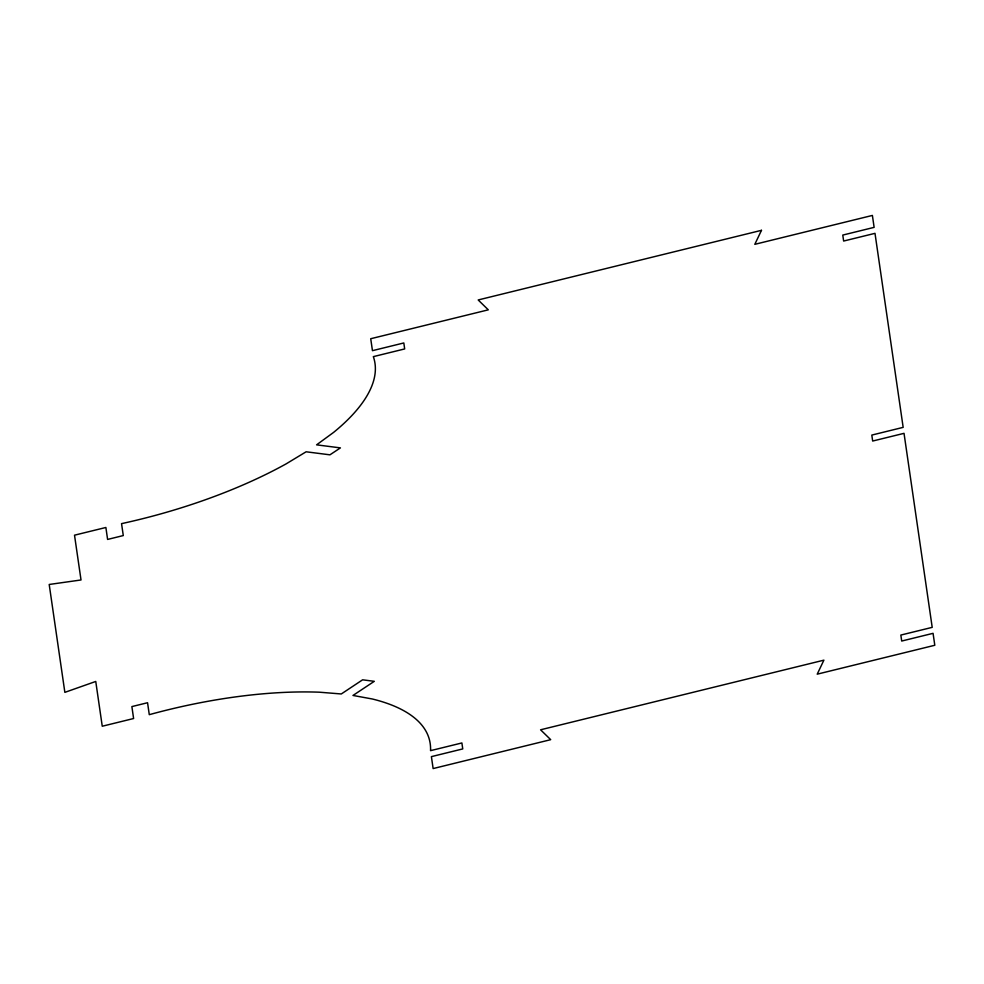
<?xml version="1.0" encoding="UTF-8"?>
<svg xmlns="http://www.w3.org/2000/svg" width="984" height="984" viewBox="0 0 984 984"><rect width="100%" height="100%" fill="white"/><g stroke="black" fill="none" stroke-linecap="round" stroke-linejoin="round"><path stroke-width="1.48" d="M761.481 230.33L754.814 244.327L872.39 215.435L874.124 227.365L842.771 235.078L843.645 241.043L874.997 233.343L903.164 427.363L871.812 435.076L872.673 441.041L904.025 433.341L932.205 627.361L900.84 635.061L901.713 641.039L933.066 633.327L934.8 645.27L817.224 674.163L823.891 660.166L540.573 729.796L550.708 739.673L433.132 768.566L431.398 756.635L462.751 748.922L461.89 742.957L430.537 750.657A256.664 95.313 -14.7 0 0 372.296 698.984L352.985 695.454L374.301 681.322L362.604 679.821L341.288 693.966L319.32 692.195A256.664 95.313 -14.7 0 0 149.285 714.667L147.551 702.736L131.881 706.586L133.603 718.529L102.25 726.229L95.755 681.457L64.858 692.355L49.2 584.471L81.02 579.97L74.513 535.185L105.878 527.486L107.6 539.429L123.283 535.567L121.549 523.636A256.664 95.313 -14.7 0 0 286.159 463.858L306.122 451.791L329.935 454.829L340.415 447.892L316.59 444.842L333.601 432.394A256.664 95.313 -14.7 0 0 373.33 356.638L404.682 348.939L403.809 342.961L372.456 350.673L370.722 338.73L488.298 309.837L478.175 299.96L761.481 230.33"/></g></svg>
